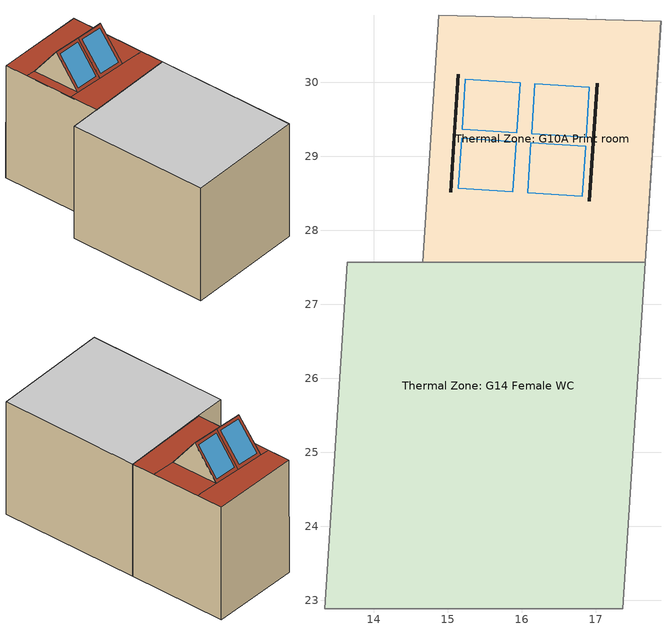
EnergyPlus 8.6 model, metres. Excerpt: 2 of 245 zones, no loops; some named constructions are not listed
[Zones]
Thermal Zone: G10A Print room
 floor to Thermal Zone: LG16 Cycles Store (InteriorCeiling Reversed): 14.88,30.91 17.89,30.83 17.67,27.57 14.66,27.57 z0
 wall outside (ExternalWall): 16.97,29.19,4.77 16.92,28.39,3.77 17.02,29.99,3.77; 15.09,29.32,4.77 15.04,28.52,3.77 15.14,30.11,3.77
 wall to Thermal Zone: G16 Library (InteriorWall): 17.89,30.83 14.88,30.91 z0:3.77
 wall to Thermal Zone: G11 Study room (InteriorWall): 17.67,27.57 17.89,30.83 z0:3.77
 wall to Thermal Zone: G14 Female WC (InteriorWall): 14.66,27.57 17.67,27.57 z0:3.77
 wall to Thermal Zone: G10 Tea Point (InteriorWall): 14.88,30.91 14.66,27.57 z0:3.77
 roof outside (ExternalRoof): 16.03,29.25,4.77 15.98,28.46,3.77 16.92,28.39,3.77 16.97,29.19,4.77; 15.04,28.52 15.14,30.11 14.83,30.13 14.73,28.54 z3.77; 17.83,29.94 17.89,30.83 14.88,30.91 14.83,30.13 z3.77; 17.72,28.34 17.83,29.94 17.02,29.99 16.92,28.39 z3.77; 15.09,29.32,4.77 15.04,28.52,3.77 15.98,28.46,3.77 16.03,29.25,4.77; 15.09,29.32,4.77 16.03,29.25,4.77 16.08,30.05,3.77 15.14,30.11,3.77; 17.67,27.57 17.72,28.34 14.73,28.54 14.66,27.57 z3.77; 16.03,29.25,4.77 16.97,29.19,4.77 17.02,29.99,3.77 16.08,30.05,3.77
 skylight (GlazingCH): 16.13,29.19,4.69 16.08,28.51,3.85 16.82,28.46,3.85 16.86,29.14,4.69; 15.19,29.25,4.69 15.14,28.57,3.85 15.88,28.52,3.85 15.93,29.2,4.69; 15.93,29.32,4.69 15.98,30,3.85 15.24,30.04,3.85 15.2,29.37,4.69; 16.87,29.26,4.69 16.92,29.94,3.85 16.18,29.98,3.85 16.13,29.31,4.69
Thermal Zone: G14 Female WC
 floor to Thermal Zone: LG14 Kitchen (InteriorCeiling): 17.67,27.57 17.45,24.23 13.42,24.23 13.64,27.57 z0
 floor to Thermal Zone: LG12 Plant (InteriorCeiling Reversed): 13.42,24.23 17.45,24.23 17.37,22.88 13.33,22.88 z0
 wall to Thermal Zone: G10 Tea Point (InteriorWall): 14.66,27.57 13.64,27.57 z0:3.77
 wall to Thermal Zone: G11 Study room (InteriorWall): 17.37,22.88 17.67,27.57 z0:3.77
 wall to Thermal Zone: G97 Circ (InteriorWall): 13.33,22.88 17.37,22.88 z0:3.77
 wall to Thermal Zone: G97A Riser (InteriorWall): 13.64,27.57 13.33,22.88 z0:3.77
 ceiling to Thermal Zone: 111 Female WC (InteriorCeiling): 13.33,22.88 17.37,22.88 17.67,27.57 13.64,27.57 z3.77
[Coil:Heating:DX:VariableRefrigerantFlow]
VRF Zone Terminal Heating Coil 85: Always On Discrete, Autosize, Autosize, VRF Zone Terminal 83 Cooling Coil Outlet Node, VRF Zone Terminal 83 Heating Coil Outlet Node, Coil Heating DX Variable Refrigerant Flow 1 VRFTUHeatCAPFT, Coil Heating DX Variable Refrigerant Flow 1 VRFACCoolCapFFF
VRF Zone Terminal Heating Coil 86: Always On Discrete, Autosize, Autosize, VRF Zone Terminal 84 Cooling Coil Outlet Node, VRF Zone Terminal 84 Heating Coil Outlet Node, Coil Heating DX Variable Refrigerant Flow 1 VRFTUHeatCAPFT, Coil Heating DX Variable Refrigerant Flow 1 VRFACCoolCapFFF
VRF Zone Terminal Heating Coil 87: Always On Discrete, Autosize, Autosize, VRF Zone Terminal 85 Cooling Coil Outlet Node, VRF Zone Terminal 85 Heating Coil Outlet Node, Coil Heating DX Variable Refrigerant Flow 1 VRFTUHeatCAPFT, Coil Heating DX Variable Refrigerant Flow 1 VRFACCoolCapFFF
VRF Zone Terminal Heating Coil 88: Always On Discrete, Autosize, Autosize, VRF Zone Terminal 86 Cooling Coil Outlet Node, VRF Zone Terminal 86 Heating Coil Outlet Node, Coil Heating DX Variable Refrigerant Flow 1 VRFTUHeatCAPFT, Coil Heating DX Variable Refrigerant Flow 1 VRFACCoolCapFFF
VRF Zone Terminal Heating Coil 89: Always On Discrete, Autosize, Autosize, VRF Zone Terminal 87 Cooling Coil Outlet Node, VRF Zone Terminal 87 Heating Coil Outlet Node, Coil Heating DX Variable Refrigerant Flow 1 VRFTUHeatCAPFT, Coil Heating DX Variable Refrigerant Flow 1 VRFACCoolCapFFF
VRF Zone Terminal Heating Coil 90: Always On Discrete, Autosize, Autosize, VRF Zone Terminal 88 Cooling Coil Outlet Node, VRF Zone Terminal 88 Heating Coil Outlet Node, Coil Heating DX Variable Refrigerant Flow 1 VRFTUHeatCAPFT, Coil Heating DX Variable Refrigerant Flow 1 VRFACCoolCapFFF
VRF Zone Terminal Heating Coil 83: Always On Discrete, Autosize, Autosize, VRF Zone Terminal 81 Cooling Coil Outlet Node, VRF Zone Terminal 81 Heating Coil Outlet Node, Coil Heating DX Variable Refrigerant Flow 1 VRFTUHeatCAPFT, Coil Heating DX Variable Refrigerant Flow 1 VRFACCoolCapFFF
VRF Zone Terminal Heating Coil 157: Always On Discrete, Autosize, Autosize, VRF Zone Terminal 155 Cooling Coil Outlet Node, VRF Zone Terminal 155 Heating Coil Outlet Node, Coil Heating DX Variable Refrigerant Flow 1 VRFTUHeatCAPFT, Coil Heating DX Variable Refrigerant Flow 1 VRFACCoolCapFFF
VRF Zone Terminal Heating Coil 158: Always On Discrete, Autosize, Autosize, VRF Zone Terminal 156 Cooling Coil Outlet Node, VRF Zone Terminal 156 Heating Coil Outlet Node, Coil Heating DX Variable Refrigerant Flow 1 VRFTUHeatCAPFT, Coil Heating DX Variable Refrigerant Flow 1 VRFACCoolCapFFF
VRF Zone Terminal Heating Coil 159: Always On Discrete, Autosize, Autosize, VRF Zone Terminal 157 Cooling Coil Outlet Node, VRF Zone Terminal 157 Heating Coil Outlet Node, Coil Heating DX Variable Refrigerant Flow 1 VRFTUHeatCAPFT, Coil Heating DX Variable Refrigerant Flow 1 VRFACCoolCapFFF
VRF Zone Terminal Heating Coil 160: Always On Discrete, Autosize, Autosize, ACG01(overdoorheater) Cooling Coil Outlet Node, ACG01(overdoorheater) Heating Coil Outlet Node, Coil Heating DX Variable Refrigerant Flow 1 VRFTUHeatCAPFT, Coil Heating DX Variable Refrigerant Flow 1 VRFACCoolCapFFF
VRF Zone Terminal Heating Coil 120: Always On Discrete, Autosize, Autosize, B04 Cooling Coil Outlet Node, B04 Heating Coil Outlet Node, Coil Heating DX Variable Refrigerant Flow 1 VRFTUHeatCAPFT, Coil Heating DX Variable Refrigerant Flow 1 VRFACCoolCapFFF
VRF Zone Terminal Heating Coil 118: Always On Discrete, Autosize, Autosize, B03b Cooling Coil Outlet Node, B03b Heating Coil Outlet Node, Coil Heating DX Variable Refrigerant Flow 1 VRFTUHeatCAPFT, Coil Heating DX Variable Refrigerant Flow 1 VRFACCoolCapFFF
VRF Zone Terminal Heating Coil 117: Always On Discrete, Autosize, Autosize, B03a Cooling Coil Outlet Node, B03a Heating Coil Outlet Node, Coil Heating DX Variable Refrigerant Flow 1 VRFTUHeatCAPFT, Coil Heating DX Variable Refrigerant Flow 1 VRFACCoolCapFFF
VRF Zone Terminal Heating Coil 119: Always On Discrete, Autosize, Autosize, B02 Cooling Coil Outlet Node, B02 Heating Coil Outlet Node, Coil Heating DX Variable Refrigerant Flow 1 VRFTUHeatCAPFT, Coil Heating DX Variable Refrigerant Flow 1 VRFACCoolCapFFF
VRF Zone Terminal Heating Coil 116: Always On Discrete, Autosize, Autosize, B01 Cooling Coil Outlet Node, B01 Heating Coil Outlet Node, Coil Heating DX Variable Refrigerant Flow 1 VRFTUHeatCAPFT, Coil Heating DX Variable Refrigerant Flow 1 VRFACCoolCapFFF
VRF Zone Terminal Heating Coil 162: Always On Discrete, 3600, Autosize, AHUB01 Cooling Coil Outlet Node, AHUB01 Heating Coil Outlet Node, Coil Heating DX Variable Refrigerant Flow 1 VRFTUHeatCAPFT, Coil Heating DX Variable Refrigerant Flow 1 VRFACCoolCapFFF
VRF Zone Terminal Heating Coil 115: Always On Discrete, Autosize, Autosize, VRF Zone Terminal 113 Cooling Coil Outlet Node, VRF Zone Terminal 113 Heating Coil Outlet Node, Coil Heating DX Variable Refrigerant Flow 1 VRFTUHeatCAPFT, Coil Heating DX Variable Refrigerant Flow 1 VRFACCoolCapFFF
VRF Zone Terminal Heating Coil 161: Always On Discrete, Autosize, Autosize, AHUB03 Cooling Coil Outlet Node, AHUB03 Heating Coil Outlet Node, Coil Heating DX Variable Refrigerant Flow 1 VRFTUHeatCAPFT, Coil Heating DX Variable Refrigerant Flow 1 VRFACCoolCapFFF
VRF Zone Terminal Heating Coil 114: Always On Discrete, Autosize, Autosize, B06a Cooling Coil Outlet Node, B06a Heating Coil Outlet Node, Coil Heating DX Variable Refrigerant Flow 1 VRFTUHeatCAPFT, Coil Heating DX Variable Refrigerant Flow 1 VRFACCoolCapFFF
VRF Zone Terminal Heating Coil 113: Always On Discrete, Autosize, Autosize, B06b Cooling Coil Outlet Node, B06b Heating Coil Outlet Node, Coil Heating DX Variable Refrigerant Flow 1 VRFTUHeatCAPFT, Coil Heating DX Variable Refrigerant Flow 1 VRFACCoolCapFFF
VRF Zone Terminal Heating Coil 208: Always On Discrete, Autosize, Autosize, B12 Cooling Coil Outlet Node, B12 Heating Coil Outlet Node, Coil Heating DX Variable Refrigerant Flow 1 VRFTUHeatCAPFT, Coil Heating DX Variable Refrigerant Flow 1 VRFACCoolCapFFF
VRF Zone Terminal Heating Coil 209: Always On Discrete, Autosize, Autosize, B13 Cooling Coil Outlet Node, B13 Heating Coil Outlet Node, Coil Heating DX Variable Refrigerant Flow 1 VRFTUHeatCAPFT, Coil Heating DX Variable Refrigerant Flow 1 VRFACCoolCapFFF
VRF Zone Terminal Heating Coil 110: Always On Discrete, Autosize, Autosize, B07 Cooling Coil Outlet Node, B07 Heating Coil Outlet Node, Coil Heating DX Variable Refrigerant Flow 1 VRFTUHeatCAPFT, Coil Heating DX Variable Refrigerant Flow 1 VRFACCoolCapFFF
VRF Zone Terminal Heating Coil 109: Always On Discrete, Autosize, Autosize, B08 Cooling Coil Outlet Node, B08 Heating Coil Outlet Node, Coil Heating DX Variable Refrigerant Flow 1 VRFTUHeatCAPFT, Coil Heating DX Variable Refrigerant Flow 1 VRFACCoolCapFFF
VRF Zone Terminal Heating Coil 108: Always On Discrete, Autosize, Autosize, B09 Cooling Coil Outlet Node, B09 Heating Coil Outlet Node, Coil Heating DX Variable Refrigerant Flow 1 VRFTUHeatCAPFT, Coil Heating DX Variable Refrigerant Flow 1 VRFACCoolCapFFF
VRF Zone Terminal Heating Coil 106: Always On Discrete, Autosize, Autosize, B10 Cooling Coil Outlet Node, B10 Heating Coil Outlet Node, Coil Heating DX Variable Refrigerant Flow 1 VRFTUHeatCAPFT, Coil Heating DX Variable Refrigerant Flow 1 VRFACCoolCapFFF
VRF Zone Terminal Heating Coil 107: Always On Discrete, Autosize, Autosize, B11 Cooling Coil Outlet Node, B11 Heating Coil Outlet Node, Coil Heating DX Variable Refrigerant Flow 1 VRFTUHeatCAPFT, Coil Heating DX Variable Refrigerant Flow 1 VRFACCoolCapFFF
[AirConditioner:VariableRefrigerantFlow]
VRVFifthFront: Always On Discrete 1, 56300, 3.18932, -5, 43, VRF System VRFCoolCapFT 2, VRF System VRFCoolCapFTBoundary 2, VRF System VRFCoolCapFTHi 2, VRF System VRFCoolEIRFT 2, VRF System VRFCoolEIRFTBoundary 2, VRF System VRFCoolEIRFTHi 2, VRF System CoolingEIRLowPLR 2, VRF System CoolingEIRHiPLR 2, VRF System CoolingCombRatio 2, VRF System VRFCPLFFPLR 3, 52100, 1, 3.91146, -20, 30, VRF System VRFHeatCapFT 2, VRF System VRFHeatCapFTBoundary 2, VRF System VRFHeatCapFTHi 2, VRF System VRFHeatEIRFT 2, VRF System VRFHeatEIRFTBoundary 2, VRF System VRFHeatEIRFTHi 2, WetBulbTemperature, VRF System HeatingEIRLowPLR 2, VRF System HeatingEIRHiPLR 2, VRF System HeatingCombRatio 2, VRF System VRFCPLFFPLR 4, 0.25, , LoadPriority, , VRVFifthFront Terminal List, Yes, 30, 10, VRF System CoolingLengthCorrectionFactor 2, -0.000386, 30, VRF System HeatingLengthCorrectionFactor 2, 0, 15, 3, 0.33, 7, Resistive, Timed, , 0.058333, 1e-07, 7, AirCooled, , , Autosize, 0.9, Autosize, Autosize, , 0, 2, , Electricity, 0, 20, VRF System Heat Recovery Cooling Cap Modifier 2, 0.5, 0.083, VRF System Heat Recovery Cooling Energy Modifier 2, 1, 0, VRF System Heat Recovery Heating Cap Modifier 2, 0.5, 0.083, VRF System Heat Recovery Heating Energy Modifier 2, 0.5, 0
VRVServers: Always On Discrete 1, Autosize, 3.19143, -5, 43, VRF System VRFCoolCapFT 13, VRF System VRFCoolCapFTBoundary 13, VRF System VRFCoolCapFTHi 13, VRF System VRFCoolEIRFT 13, VRF System VRFCoolEIRFTBoundary 13, VRF System VRFCoolEIRFTHi 13, VRF System CoolingEIRLowPLR 13, VRF System CoolingEIRHiPLR 13, VRF System CoolingCombRatio 13, VRF System VRFCPLFFPLR 25, Autosize, 1, 3.91067, -20, 30, VRF System VRFHeatCapFT 13, VRF System VRFHeatCapFTBoundary 13, VRF System VRFHeatCapFTHi 13, VRF System VRFHeatEIRFT 13, VRF System VRFHeatEIRFTBoundary 13, VRF System VRFHeatEIRFTHi 13, WetBulbTemperature, VRF System HeatingEIRLowPLR 13, VRF System HeatingEIRHiPLR 13, VRF System HeatingCombRatio 13, VRF System VRFCPLFFPLR 26, 0.25, , LoadPriority, , VRVServers Terminal List, Yes, 30, 10, VRF System CoolingLengthCorrectionFactor 13, -0.000386, 30, VRF System HeatingLengthCorrectionFactor 13, 0, 15, 3, 0.33, 7, Resistive, Timed, , 0.058333, 1e-07, 7, AirCooled, , , Autosize, 0.9, Autosize, Autosize, , 0, 2, , Electricity, 0, 20, VRF System Heat Recovery Cooling Cap Modifier 13, 0.5, 0.083, VRF System Heat Recovery Cooling Energy Modifier 13, 1, 0, VRF System Heat Recovery Heating Cap Modifier 13, 0.5, 0.083, VRF System Heat Recovery Heating Energy Modifier 13, 0.5, 0
[ZoneTerminalUnitList]
VRVBasement Terminal List: B10, B11, B09, B08, B07, B06b, B06a, VRF Zone Terminal 113, B01, B03a, B03b, B02, B04, AHUB03, AHUB01, B12, B13
VRVFifthFront Terminal List: VRF Zone Terminal 13, VRF Zone Terminal 15, VRF Zone Terminal 16, VRF Zone Terminal 17, VRF Zone Terminal 167, VRF Zone Terminal 168, VRF Zone Terminal 169, VRF Zone Terminal 170, VRF Zone Terminal 171, VRF Zone Terminal 178, VRF Zone Terminal 200
VRVFifthMiddle Terminal List: VRF Zone Terminal 139, VRF Zone Terminal 140, VRF Zone Terminal 141
VRVFifthRear Terminal List: VRF Zone Terminal 144, VRF Zone Terminal 145, VRF Zone Terminal 146, VRF Zone Terminal 147, VRF Zone Terminal 148, VRF Zone Terminal 149, VRF Zone Terminal 150, VRF Zone Terminal 151, VRF Zone Terminal 152, VRF Zone Terminal 153, VRF Zone Terminal 154
VRVFirst Terminal List: VRF Zone Terminal 68, VRF Zone Terminal 69, VRF Zone Terminal 70, VRF Zone Terminal 71, VRF Zone Terminal 72, VRF Zone Terminal 73, VRF Zone Terminal 74, VRF Zone Terminal 75, VRF Zone Terminal 76, VRF Zone Terminal 77, VRF Zone Terminal 164, FCU108, FCU107, FCU107 1, FCU107 2, FCU107 3, FCU107 4, FCU107 5
VRVGround Terminal List: VRF Zone Terminal 80, VRF Zone Terminal 81, VRF Zone Terminal 82, VRF Zone Terminal 83, VRF Zone Terminal 84, VRF Zone Terminal 85, VRF Zone Terminal 86, VRF Zone Terminal 87, VRF Zone Terminal 88, VRF Zone Terminal 92, VRF Zone Terminal 93, VRF Zone Terminal 94, AHUG01, VRF Zone Terminal 96, VRF Zone Terminal 98, VRF Zone Terminal 99, VRF Zone Terminal 100, VRF Zone Terminal 101, VRF Zone Terminal 102, VRF Zone Terminal 103, VRF Zone Terminal 155, VRF Zone Terminal 156, VRF Zone Terminal 157, ACG01(overdoorheater), VRF Zone Terminal 158, VRF Zone Terminal 159, VRF Zone Terminal 160, VRF Zone Terminal 161, VRF Zone Terminal 162, VRF Zone Terminal 195, VRF Zone Terminal 196, VRF Zone Terminal 199
VRVServers Terminal List: VRF Zone Terminal, VRF Zone Terminal 201
VRVSixth Terminal List: 611, 609, 608, 607, 606, 605, 604, 601, 602, 603, 604a, 602a, 612a, 617a, 620a, 621a, 621a 1, 621a 2
VRVThirdFrontAndMiddle Terminal List: VRF Zone Terminal 119, VRF Zone Terminal 120, VRF Zone Terminal 121, VRF Zone Terminal 122, VRF Zone Terminal 123, VRF Zone Terminal 124, VRF Zone Terminal 125, VRF Zone Terminal 126, VRF Zone Terminal 127, VRF Zone Terminal 128, VRF Zone Terminal 129
VRVThirdRear Terminal List: VRF Zone Terminal 130, VRF Zone Terminal 131, VRF Zone Terminal 132, VRF Zone Terminal 133, VRF Zone Terminal 134, VRF Zone Terminal 135, VRF Zone Terminal 136, VRF Zone Terminal 137, VRF Zone Terminal 138
[OutdoorAir:Mixer]
FCU107 1 OA Mixer: FCU107 1 Mixer Outlet Node, FCU107 1 Outdoor Air Node, FCU107 1 Relief Node Name, Node 262
FCU107 3 OA Mixer: FCU107 3 Mixer Outlet Node, FCU107 3 Outdoor Air Node, FCU107 3 Relief Node Name, Node 266
FCU107 2 OA Mixer: FCU107 2 Mixer Outlet Node, FCU107 2 Outdoor Air Node, FCU107 2 Relief Node Name, Node 264
VRF Zone Terminal 164 OA Mixer: VRF Zone Terminal 164 Mixer Outlet Node, VRF Zone Terminal 164 Outdoor Air Node, VRF Zone Terminal 164 Relief Node Name, Node 784
VRF Zone Terminal 77 OA Mixer: VRF Zone Terminal 77 Mixer Outlet Node, VRF Zone Terminal 77 Outdoor Air Node, VRF Zone Terminal 77 Relief Node Name, Node 517
VRF Zone Terminal 76 OA Mixer: VRF Zone Terminal 76 Mixer Outlet Node, VRF Zone Terminal 76 Outdoor Air Node, VRF Zone Terminal 76 Relief Node Name, Node 515
VRF Zone Terminal 75 OA Mixer: VRF Zone Terminal 75 Mixer Outlet Node, VRF Zone Terminal 75 Outdoor Air Node, VRF Zone Terminal 75 Relief Node Name, Node 513
VRF Zone Terminal 74 OA Mixer: VRF Zone Terminal 74 Mixer Outlet Node, VRF Zone Terminal 74 Outdoor Air Node, VRF Zone Terminal 74 Relief Node Name, Node 511
FCU108 OA Mixer: FCU108 Mixer Outlet Node, FCU108 Outdoor Air Node, FCU108 Relief Node Name, Node 786
FCU107 OA Mixer: FCU107 Mixer Outlet Node, FCU107 Outdoor Air Node, FCU107 Relief Node Name, Node 788
VRF Zone Terminal 73 OA Mixer: VRF Zone Terminal 73 Mixer Outlet Node, VRF Zone Terminal 73 Outdoor Air Node, VRF Zone Terminal 73 Relief Node Name, Node 509
VRF Zone Terminal 72 OA Mixer: VRF Zone Terminal 72 Mixer Outlet Node, VRF Zone Terminal 72 Outdoor Air Node, VRF Zone Terminal 72 Relief Node Name, Node 507
VRF Zone Terminal 68 OA Mixer: VRF Zone Terminal 68 Mixer Outlet Node, VRF Zone Terminal 68 Outdoor Air Node, VRF Zone Terminal 68 Relief Node Name, Node 499
VRF Zone Terminal 69 OA Mixer: VRF Zone Terminal 69 Mixer Outlet Node, VRF Zone Terminal 69 Outdoor Air Node, VRF Zone Terminal 69 Relief Node Name, Node 501
VRF Zone Terminal 70 OA Mixer: VRF Zone Terminal 70 Mixer Outlet Node, VRF Zone Terminal 70 Outdoor Air Node, VRF Zone Terminal 70 Relief Node Name, Node 503
VRF Zone Terminal 71 OA Mixer: VRF Zone Terminal 71 Mixer Outlet Node, VRF Zone Terminal 71 Outdoor Air Node, VRF Zone Terminal 71 Relief Node Name, Node 505
FCU107 4 OA Mixer: FCU107 4 Mixer Outlet Node, FCU107 4 Outdoor Air Node, FCU107 4 Relief Node Name, Node 714
FCU107 5 OA Mixer: FCU107 5 Mixer Outlet Node, FCU107 5 Outdoor Air Node, FCU107 5 Relief Node Name, Node 718
VRF Zone Terminal 63 OA Mixer: VRF Zone Terminal 63 Mixer Outlet Node, VRF Zone Terminal 63 Outdoor Air Node, VRF Zone Terminal 63 Relief Node Name, Node 489
VRF Zone Terminal 64 OA Mixer: VRF Zone Terminal 64 Mixer Outlet Node, VRF Zone Terminal 64 Outdoor Air Node, VRF Zone Terminal 64 Relief Node Name, Node 491
VRF Zone Terminal 65 OA Mixer: VRF Zone Terminal 65 Mixer Outlet Node, VRF Zone Terminal 65 Outdoor Air Node, VRF Zone Terminal 65 Relief Node Name, Node 493
VRF Zone Terminal 62 OA Mixer: VRF Zone Terminal 62 Mixer Outlet Node, VRF Zone Terminal 62 Outdoor Air Node, VRF Zone Terminal 62 Relief Node Name, Node 487
VRF Zone Terminal 61 OA Mixer: VRF Zone Terminal 61 Mixer Outlet Node, VRF Zone Terminal 61 Outdoor Air Node, VRF Zone Terminal 61 Relief Node Name, Node 485
VRF Zone Terminal 60 OA Mixer: VRF Zone Terminal 60 Mixer Outlet Node, VRF Zone Terminal 60 Outdoor Air Node, VRF Zone Terminal 60 Relief Node Name, Node 483
VRF Zone Terminal 59 OA Mixer: VRF Zone Terminal 59 Mixer Outlet Node, VRF Zone Terminal 59 Outdoor Air Node, VRF Zone Terminal 59 Relief Node Name, Node 481
VRF Zone Terminal 58 OA Mixer: VRF Zone Terminal 58 Mixer Outlet Node, VRF Zone Terminal 58 Outdoor Air Node, VRF Zone Terminal 58 Relief Node Name, Node 479
VRF Zone Terminal 57 OA Mixer: VRF Zone Terminal 57 Mixer Outlet Node, VRF Zone Terminal 57 Outdoor Air Node, VRF Zone Terminal 57 Relief Node Name, Node 477
FCU216 OA Mixer: FCU216 Mixer Outlet Node, FCU216 Outdoor Air Node, FCU216 Relief Node Name, Node 475
VRF Zone Terminal 43 OA Mixer: VRF Zone Terminal 43 Mixer Outlet Node, VRF Zone Terminal 43 Outdoor Air Node, VRF Zone Terminal 43 Relief Node Name, Node 471
VRF Zone Terminal 44 OA Mixer: VRF Zone Terminal 44 Mixer Outlet Node, VRF Zone Terminal 44 Outdoor Air Node, VRF Zone Terminal 44 Relief Node Name, Node 473
VRF Zone Terminal 38 OA Mixer: VRF Zone Terminal 38 Mixer Outlet Node, VRF Zone Terminal 38 Outdoor Air Node, VRF Zone Terminal 38 Relief Node Name, Node 461
VRF Zone Terminal 39 OA Mixer: VRF Zone Terminal 39 Mixer Outlet Node, VRF Zone Terminal 39 Outdoor Air Node, VRF Zone Terminal 39 Relief Node Name, Node 463
VRF Zone Terminal 40 OA Mixer: VRF Zone Terminal 40 Mixer Outlet Node, VRF Zone Terminal 40 Outdoor Air Node, VRF Zone Terminal 40 Relief Node Name, Node 465
VRF Zone Terminal 41 OA Mixer: VRF Zone Terminal 41 Mixer Outlet Node, VRF Zone Terminal 41 Outdoor Air Node, VRF Zone Terminal 41 Relief Node Name, Node 467
VRF Zone Terminal 42 OA Mixer: VRF Zone Terminal 42 Mixer Outlet Node, VRF Zone Terminal 42 Outdoor Air Node, VRF Zone Terminal 42 Relief Node Name, Node 469
AHU201 1 OA Mixer: AHU201 1 Mixer Outlet Node, AHU201 1 Outdoor Air Node, AHU201 1 Relief Node Name, Node 696
AHU201 2 OA Mixer: AHU201 2 Mixer Outlet Node, AHU201 2 Outdoor Air Node, AHU201 2 Relief Node Name, Node 698
AHU201 3 OA Mixer: AHU201 3 Mixer Outlet Node, AHU201 3 Outdoor Air Node, AHU201 3 Relief Node Name, Node 704
VRF Zone Terminal 119 OA Mixer: VRF Zone Terminal 119 Mixer Outlet Node, VRF Zone Terminal 119 Outdoor Air Node, VRF Zone Terminal 119 Relief Node Name, Node 601
VRF Zone Terminal 120 OA Mixer: VRF Zone Terminal 120 Mixer Outlet Node, VRF Zone Terminal 120 Outdoor Air Node, VRF Zone Terminal 120 Relief Node Name, Node 603
VRF Zone Terminal 121 OA Mixer: VRF Zone Terminal 121 Mixer Outlet Node, VRF Zone Terminal 121 Outdoor Air Node, VRF Zone Terminal 121 Relief Node Name, Node 605
VRF Zone Terminal 122 OA Mixer: VRF Zone Terminal 122 Mixer Outlet Node, VRF Zone Terminal 122 Outdoor Air Node, VRF Zone Terminal 122 Relief Node Name, Node 607
VRF Zone Terminal 123 OA Mixer: VRF Zone Terminal 123 Mixer Outlet Node, VRF Zone Terminal 123 Outdoor Air Node, VRF Zone Terminal 123 Relief Node Name, Node 609
VRF Zone Terminal 124 OA Mixer: VRF Zone Terminal 124 Mixer Outlet Node, VRF Zone Terminal 124 Outdoor Air Node, VRF Zone Terminal 124 Relief Node Name, Node 611
VRF Zone Terminal 125 OA Mixer: VRF Zone Terminal 125 Mixer Outlet Node, VRF Zone Terminal 125 Outdoor Air Node, VRF Zone Terminal 125 Relief Node Name, Node 613
VRF Zone Terminal 126 OA Mixer: VRF Zone Terminal 126 Mixer Outlet Node, VRF Zone Terminal 126 Outdoor Air Node, VRF Zone Terminal 126 Relief Node Name, Node 615
VRF Zone Terminal 127 OA Mixer: VRF Zone Terminal 127 Mixer Outlet Node, VRF Zone Terminal 127 Outdoor Air Node, VRF Zone Terminal 127 Relief Node Name, Node 617
VRF Zone Terminal 128 OA Mixer: VRF Zone Terminal 128 Mixer Outlet Node, VRF Zone Terminal 128 Outdoor Air Node, VRF Zone Terminal 128 Relief Node Name, Node 619
VRF Zone Terminal 129 OA Mixer: VRF Zone Terminal 129 Mixer Outlet Node, VRF Zone Terminal 129 Outdoor Air Node, VRF Zone Terminal 129 Relief Node Name, Node 621
VRF Zone Terminal 130 OA Mixer: VRF Zone Terminal 130 Mixer Outlet Node, VRF Zone Terminal 130 Outdoor Air Node, VRF Zone Terminal 130 Relief Node Name, Node 623
VRF Zone Terminal 131 OA Mixer: VRF Zone Terminal 131 Mixer Outlet Node, VRF Zone Terminal 131 Outdoor Air Node, VRF Zone Terminal 131 Relief Node Name, Node 625
VRF Zone Terminal 132 OA Mixer: VRF Zone Terminal 132 Mixer Outlet Node, VRF Zone Terminal 132 Outdoor Air Node, VRF Zone Terminal 132 Relief Node Name, Node 627
VRF Zone Terminal 133 OA Mixer: VRF Zone Terminal 133 Mixer Outlet Node, VRF Zone Terminal 133 Outdoor Air Node, VRF Zone Terminal 133 Relief Node Name, Node 629
VRF Zone Terminal 134 OA Mixer: VRF Zone Terminal 134 Mixer Outlet Node, VRF Zone Terminal 134 Outdoor Air Node, VRF Zone Terminal 134 Relief Node Name, Node 631
VRF Zone Terminal 135 OA Mixer: VRF Zone Terminal 135 Mixer Outlet Node, VRF Zone Terminal 135 Outdoor Air Node, VRF Zone Terminal 135 Relief Node Name, Node 633
VRF Zone Terminal 136 OA Mixer: VRF Zone Terminal 136 Mixer Outlet Node, VRF Zone Terminal 136 Outdoor Air Node, VRF Zone Terminal 136 Relief Node Name, Node 635
VRF Zone Terminal 137 OA Mixer: VRF Zone Terminal 137 Mixer Outlet Node, VRF Zone Terminal 137 Outdoor Air Node, VRF Zone Terminal 137 Relief Node Name, Node 637
VRF Zone Terminal 138 OA Mixer: VRF Zone Terminal 138 Mixer Outlet Node, VRF Zone Terminal 138 Outdoor Air Node, VRF Zone Terminal 138 Relief Node Name, Node 639
AHU401 1 OA Mixer: AHU401 1 Mixer Outlet Node, AHU401 1 Outdoor Air Node, AHU401 1 Relief Node Name, Node 780
VRF Zone Terminal 32 OA Mixer: VRF Zone Terminal 32 Mixer Outlet Node, VRF Zone Terminal 32 Outdoor Air Node, VRF Zone Terminal 32 Relief Node Name, Node 449
VRF Zone Terminal 31 OA Mixer: VRF Zone Terminal 31 Mixer Outlet Node, VRF Zone Terminal 31 Outdoor Air Node, VRF Zone Terminal 31 Relief Node Name, Node 447
VRF Zone Terminal 30 OA Mixer: VRF Zone Terminal 30 Mixer Outlet Node, VRF Zone Terminal 30 Outdoor Air Node, VRF Zone Terminal 30 Relief Node Name, Node 445
VRF Zone Terminal 29 OA Mixer: VRF Zone Terminal 29 Mixer Outlet Node, VRF Zone Terminal 29 Outdoor Air Node, VRF Zone Terminal 29 Relief Node Name, Node 443
FCU407 OA Mixer: FCU407 Mixer Outlet Node, FCU407 Outdoor Air Node, FCU407 Relief Node Name, Node 794
VRF Zone Terminal 28 OA Mixer: VRF Zone Terminal 28 Mixer Outlet Node, VRF Zone Terminal 28 Outdoor Air Node, VRF Zone Terminal 28 Relief Node Name, Node 441
AHU401 OA Mixer: AHU401 Mixer Outlet Node, AHU401 Outdoor Air Node, AHU401 Relief Node Name, Node 693
VRF Zone Terminal 27 OA Mixer: VRF Zone Terminal 27 Mixer Outlet Node, VRF Zone Terminal 27 Outdoor Air Node, VRF Zone Terminal 27 Relief Node Name, Node 439
VRF Zone Terminal 21 OA Mixer: VRF Zone Terminal 21 Mixer Outlet Node, VRF Zone Terminal 21 Outdoor Air Node, VRF Zone Terminal 21 Relief Node Name, Node 427
VRF Zone Terminal 22 OA Mixer: VRF Zone Terminal 22 Mixer Outlet Node, VRF Zone Terminal 22 Outdoor Air Node, VRF Zone Terminal 22 Relief Node Name, Node 429
VRF Zone Terminal 23 OA Mixer: VRF Zone Terminal 23 Mixer Outlet Node, VRF Zone Terminal 23 Outdoor Air Node, VRF Zone Terminal 23 Relief Node Name, Node 431
VRF Zone Terminal 20 OA Mixer: VRF Zone Terminal 20 Mixer Outlet Node, VRF Zone Terminal 20 Outdoor Air Node, VRF Zone Terminal 20 Relief Node Name, Node 425
FCU407 1 OA Mixer: FCU407 1 Mixer Outlet Node, FCU407 1 Outdoor Air Node, FCU407 1 Relief Node Name, Node 700
VRF Zone Terminal OA Mixer: VRF Zone Terminal Mixer Outlet Node, VRF Zone Terminal Outdoor Air Node, VRF Zone Terminal Relief Node Name, Node 395
VRF Zone Terminal 13 OA Mixer: VRF Zone Terminal 13 Mixer Outlet Node, VRF Zone Terminal 13 Outdoor Air Node, VRF Zone Terminal 13 Relief Node Name, Node 411
VRF Zone Terminal 201 OA Mixer: VRF Zone Terminal 201 Mixer Outlet Node, VRF Zone Terminal 201 Outdoor Air Node, VRF Zone Terminal 201 Relief Node Name, Node 397
VRF Zone Terminal 167 OA Mixer: VRF Zone Terminal 167 Mixer Outlet Node, VRF Zone Terminal 167 Outdoor Air Node, VRF Zone Terminal 167 Relief Node Name, Node 796
VRF Zone Terminal 15 OA Mixer: VRF Zone Terminal 15 Mixer Outlet Node, VRF Zone Terminal 15 Outdoor Air Node, VRF Zone Terminal 15 Relief Node Name, Node 415
VRF Zone Terminal 168 OA Mixer: VRF Zone Terminal 168 Mixer Outlet Node, VRF Zone Terminal 168 Outdoor Air Node, VRF Zone Terminal 168 Relief Node Name, Node 798
VRF Zone Terminal 16 OA Mixer: VRF Zone Terminal 16 Mixer Outlet Node, VRF Zone Terminal 16 Outdoor Air Node, VRF Zone Terminal 16 Relief Node Name, Node 417
VRF Zone Terminal 169 OA Mixer: VRF Zone Terminal 169 Mixer Outlet Node, VRF Zone Terminal 169 Outdoor Air Node, VRF Zone Terminal 169 Relief Node Name, Node 800
VRF Zone Terminal 200 OA Mixer: VRF Zone Terminal 200 Mixer Outlet Node, VRF Zone Terminal 200 Outdoor Air Node, VRF Zone Terminal 200 Relief Node Name, Node 329
VRF Zone Terminal 17 OA Mixer: VRF Zone Terminal 17 Mixer Outlet Node, VRF Zone Terminal 17 Outdoor Air Node, VRF Zone Terminal 17 Relief Node Name, Node 419
VRF Zone Terminal 170 OA Mixer: VRF Zone Terminal 170 Mixer Outlet Node, VRF Zone Terminal 170 Outdoor Air Node, VRF Zone Terminal 170 Relief Node Name, Node 802
VRF Zone Terminal 171 OA Mixer: VRF Zone Terminal 171 Mixer Outlet Node, VRF Zone Terminal 171 Outdoor Air Node, VRF Zone Terminal 171 Relief Node Name, Node 804
VRF Zone Terminal 178 OA Mixer: VRF Zone Terminal 178 Mixer Outlet Node, VRF Zone Terminal 178 Outdoor Air Node, VRF Zone Terminal 178 Relief Node Name, Node 818
VRF Zone Terminal 139 OA Mixer: VRF Zone Terminal 139 Mixer Outlet Node, VRF Zone Terminal 139 Outdoor Air Node, VRF Zone Terminal 139 Relief Node Name, Node 641
VRF Zone Terminal 140 OA Mixer: VRF Zone Terminal 140 Mixer Outlet Node, VRF Zone Terminal 140 Outdoor Air Node, VRF Zone Terminal 140 Relief Node Name, Node 643
VRF Zone Terminal 141 OA Mixer: VRF Zone Terminal 141 Mixer Outlet Node, VRF Zone Terminal 141 Outdoor Air Node, VRF Zone Terminal 141 Relief Node Name, Node 645
VRF Zone Terminal 145 OA Mixer: VRF Zone Terminal 145 Mixer Outlet Node, VRF Zone Terminal 145 Outdoor Air Node, VRF Zone Terminal 145 Relief Node Name, Node 651
VRF Zone Terminal 144 OA Mixer: VRF Zone Terminal 144 Mixer Outlet Node, VRF Zone Terminal 144 Outdoor Air Node, VRF Zone Terminal 144 Relief Node Name, Node 653
VRF Zone Terminal 146 OA Mixer: VRF Zone Terminal 146 Mixer Outlet Node, VRF Zone Terminal 146 Outdoor Air Node, VRF Zone Terminal 146 Relief Node Name, Node 655
VRF Zone Terminal 147 OA Mixer: VRF Zone Terminal 147 Mixer Outlet Node, VRF Zone Terminal 147 Outdoor Air Node, VRF Zone Terminal 147 Relief Node Name, Node 657
VRF Zone Terminal 148 OA Mixer: VRF Zone Terminal 148 Mixer Outlet Node, VRF Zone Terminal 148 Outdoor Air Node, VRF Zone Terminal 148 Relief Node Name, Node 659
VRF Zone Terminal 149 OA Mixer: VRF Zone Terminal 149 Mixer Outlet Node, VRF Zone Terminal 149 Outdoor Air Node, VRF Zone Terminal 149 Relief Node Name, Node 661
VRF Zone Terminal 150 OA Mixer: VRF Zone Terminal 150 Mixer Outlet Node, VRF Zone Terminal 150 Outdoor Air Node, VRF Zone Terminal 150 Relief Node Name, Node 663
VRF Zone Terminal 151 OA Mixer: VRF Zone Terminal 151 Mixer Outlet Node, VRF Zone Terminal 151 Outdoor Air Node, VRF Zone Terminal 151 Relief Node Name, Node 665
VRF Zone Terminal 152 OA Mixer: VRF Zone Terminal 152 Mixer Outlet Node, VRF Zone Terminal 152 Outdoor Air Node, VRF Zone Terminal 152 Relief Node Name, Node 667
VRF Zone Terminal 153 OA Mixer: VRF Zone Terminal 153 Mixer Outlet Node, VRF Zone Terminal 153 Outdoor Air Node, VRF Zone Terminal 153 Relief Node Name, Node 669
VRF Zone Terminal 154 OA Mixer: VRF Zone Terminal 154 Mixer Outlet Node, VRF Zone Terminal 154 Outdoor Air Node, VRF Zone Terminal 154 Relief Node Name, Node 671
602 OA Mixer: 602 Mixer Outlet Node, 602 Outdoor Air Node, 602 Relief Node Name, Node 407
603 OA Mixer: 603 Mixer Outlet Node, 603 Outdoor Air Node, 603 Relief Node Name, Node 409
602a OA Mixer: 602a Mixer Outlet Node, 602a Outdoor Air Node, 602a Relief Node Name, Node 806
601 OA Mixer: 601 Mixer Outlet Node, 601 Outdoor Air Node, 601 Relief Node Name, Node 405
604a OA Mixer: 604a Mixer Outlet Node, 604a Outdoor Air Node, 604a Relief Node Name, Node 792
604 OA Mixer: 604 Mixer Outlet Node, 604 Outdoor Air Node, 604 Relief Node Name, Node 403
605 OA Mixer: 605 Mixer Outlet Node, 605 Outdoor Air Node, 605 Relief Node Name, Node 401
612a OA Mixer: 612a Mixer Outlet Node, 612a Outdoor Air Node, 612a Relief Node Name, Node 810
606 OA Mixer: 606 Mixer Outlet Node, 606 Outdoor Air Node, 606 Relief Node Name, Node 399
621a 1 OA Mixer: 621a 1 Mixer Outlet Node, 621a 1 Outdoor Air Node, 621a 1 Relief Node Name, Node 286
621a 2 OA Mixer: 621a 2 Mixer Outlet Node, 621a 2 Outdoor Air Node, 621a 2 Relief Node Name, Node 413
607 OA Mixer: 607 Mixer Outlet Node, 607 Outdoor Air Node, 607 Relief Node Name, Node 393
617a OA Mixer: 617a Mixer Outlet Node, 617a Outdoor Air Node, 617a Relief Node Name, Node 812
608 OA Mixer: 608 Mixer Outlet Node, 608 Outdoor Air Node, 608 Relief Node Name, Node 391
609 OA Mixer: 609 Mixer Outlet Node, 609 Outdoor Air Node, 609 Relief Node Name, Node 389
620a OA Mixer: 620a Mixer Outlet Node, 620a Outdoor Air Node, 620a Relief Node Name, Node 814
621a OA Mixer: 621a Mixer Outlet Node, 621a Outdoor Air Node, 621a Relief Node Name, Node 816
611 OA Mixer: 611 Mixer Outlet Node, 611 Outdoor Air Node, 611 Relief Node Name, Node 381
VRF Zone Terminal 159 OA Mixer: VRF Zone Terminal 159 Mixer Outlet Node, VRF Zone Terminal 159 Outdoor Air Node, VRF Zone Terminal 159 Relief Node Name, Node 735
VRF Zone Terminal 160 OA Mixer: VRF Zone Terminal 160 Mixer Outlet Node, VRF Zone Terminal 160 Outdoor Air Node, VRF Zone Terminal 160 Relief Node Name, Node 737
VRF Zone Terminal 161 OA Mixer: VRF Zone Terminal 161 Mixer Outlet Node, VRF Zone Terminal 161 Outdoor Air Node, VRF Zone Terminal 161 Relief Node Name, Node 739
VRF Zone Terminal 162 OA Mixer: VRF Zone Terminal 162 Mixer Outlet Node, VRF Zone Terminal 162 Outdoor Air Node, VRF Zone Terminal 162 Relief Node Name, Node 741
VRF Zone Terminal 101 OA Mixer: VRF Zone Terminal 101 Mixer Outlet Node, VRF Zone Terminal 101 Outdoor Air Node, VRF Zone Terminal 101 Relief Node Name, Node 565
VRF Zone Terminal 100 OA Mixer: VRF Zone Terminal 100 Mixer Outlet Node, VRF Zone Terminal 100 Outdoor Air Node, VRF Zone Terminal 100 Relief Node Name, Node 563
VRF Zone Terminal 99 OA Mixer: VRF Zone Terminal 99 Mixer Outlet Node, VRF Zone Terminal 99 Outdoor Air Node, VRF Zone Terminal 99 Relief Node Name, Node 561
VRF Zone Terminal 80 OA Mixer: VRF Zone Terminal 80 Mixer Outlet Node, VRF Zone Terminal 80 Outdoor Air Node, VRF Zone Terminal 80 Relief Node Name, Node 557
VRF Zone Terminal 102 OA Mixer: VRF Zone Terminal 102 Mixer Outlet Node, VRF Zone Terminal 102 Outdoor Air Node, VRF Zone Terminal 102 Relief Node Name, Node 567
VRF Zone Terminal 103 OA Mixer: VRF Zone Terminal 103 Mixer Outlet Node, VRF Zone Terminal 103 Outdoor Air Node, VRF Zone Terminal 103 Relief Node Name, Node 569
VRF Zone Terminal 98 OA Mixer: VRF Zone Terminal 98 Mixer Outlet Node, VRF Zone Terminal 98 Outdoor Air Node, VRF Zone Terminal 98 Relief Node Name, Node 559
VRF Zone Terminal 96 OA Mixer: VRF Zone Terminal 96 Mixer Outlet Node, VRF Zone Terminal 96 Outdoor Air Node, VRF Zone Terminal 96 Relief Node Name, Node 553
VRF Zone Terminal 92 OA Mixer: VRF Zone Terminal 92 Mixer Outlet Node, VRF Zone Terminal 92 Outdoor Air Node, VRF Zone Terminal 92 Relief Node Name, Node 545
VRF Zone Terminal 93 OA Mixer: VRF Zone Terminal 93 Mixer Outlet Node, VRF Zone Terminal 93 Outdoor Air Node, VRF Zone Terminal 93 Relief Node Name, Node 547
VRF Zone Terminal 94 OA Mixer: VRF Zone Terminal 94 Mixer Outlet Node, VRF Zone Terminal 94 Outdoor Air Node, VRF Zone Terminal 94 Relief Node Name, Node 549
AHUG01 OA Mixer: AHUG01 Mixer Outlet Node, AHUG01 Outdoor Air Node, AHUG01 Relief Node Name, Node 551
VRF Zone Terminal 158 OA Mixer: VRF Zone Terminal 158 Mixer Outlet Node, VRF Zone Terminal 158 Outdoor Air Node, VRF Zone Terminal 158 Relief Node Name, Node 689
VRF Zone Terminal 195 OA Mixer: VRF Zone Terminal 195 Mixer Outlet Node, VRF Zone Terminal 195 Outdoor Air Node, VRF Zone Terminal 195 Relief Node Name, Node 520
VRF Zone Terminal 196 OA Mixer: VRF Zone Terminal 196 Mixer Outlet Node, VRF Zone Terminal 196 Outdoor Air Node, VRF Zone Terminal 196 Relief Node Name, Node 522
VRF Zone Terminal 199 OA Mixer: VRF Zone Terminal 199 Mixer Outlet Node, VRF Zone Terminal 199 Outdoor Air Node, VRF Zone Terminal 199 Relief Node Name, Node 712
VRF Zone Terminal 82 OA Mixer: VRF Zone Terminal 82 Mixer Outlet Node, VRF Zone Terminal 82 Outdoor Air Node, VRF Zone Terminal 82 Relief Node Name, Node 525
VRF Zone Terminal 83 OA Mixer: VRF Zone Terminal 83 Mixer Outlet Node, VRF Zone Terminal 83 Outdoor Air Node, VRF Zone Terminal 83 Relief Node Name, Node 527
VRF Zone Terminal 84 OA Mixer: VRF Zone Terminal 84 Mixer Outlet Node, VRF Zone Terminal 84 Outdoor Air Node, VRF Zone Terminal 84 Relief Node Name, Node 529
VRF Zone Terminal 85 OA Mixer: VRF Zone Terminal 85 Mixer Outlet Node, VRF Zone Terminal 85 Outdoor Air Node, VRF Zone Terminal 85 Relief Node Name, Node 531
VRF Zone Terminal 86 OA Mixer: VRF Zone Terminal 86 Mixer Outlet Node, VRF Zone Terminal 86 Outdoor Air Node, VRF Zone Terminal 86 Relief Node Name, Node 533
VRF Zone Terminal 87 OA Mixer: VRF Zone Terminal 87 Mixer Outlet Node, VRF Zone Terminal 87 Outdoor Air Node, VRF Zone Terminal 87 Relief Node Name, Node 535
VRF Zone Terminal 88 OA Mixer: VRF Zone Terminal 88 Mixer Outlet Node, VRF Zone Terminal 88 Outdoor Air Node, VRF Zone Terminal 88 Relief Node Name, Node 537
VRF Zone Terminal 81 OA Mixer: VRF Zone Terminal 81 Mixer Outlet Node, VRF Zone Terminal 81 Outdoor Air Node, VRF Zone Terminal 81 Relief Node Name, Node 523
VRF Zone Terminal 155 OA Mixer: VRF Zone Terminal 155 Mixer Outlet Node, VRF Zone Terminal 155 Outdoor Air Node, VRF Zone Terminal 155 Relief Node Name, Node 260
VRF Zone Terminal 156 OA Mixer: VRF Zone Terminal 156 Mixer Outlet Node, VRF Zone Terminal 156 Outdoor Air Node, VRF Zone Terminal 156 Relief Node Name, Node 677
VRF Zone Terminal 157 OA Mixer: VRF Zone Terminal 157 Mixer Outlet Node, VRF Zone Terminal 157 Outdoor Air Node, VRF Zone Terminal 157 Relief Node Name, Node 679
ACG01(overdoorheater) OA Mixer: ACG01(overdoorheater) Mixer Outlet Node, ACG01(overdoorheater) Outdoor Air Node, ACG01(overdoorheater) Relief Node Name, Node 681
B04 OA Mixer: B04 Mixer Outlet Node, B04 Outdoor Air Node, B04 Relief Node Name, Node 599
B03b OA Mixer: B03b Mixer Outlet Node, B03b Outdoor Air Node, B03b Relief Node Name, Node 595
B03a OA Mixer: B03a Mixer Outlet Node, B03a Outdoor Air Node, B03a Relief Node Name, Node 593
B02 OA Mixer: B02 Mixer Outlet Node, B02 Outdoor Air Node, B02 Relief Node Name, Node 597
B01 OA Mixer: B01 Mixer Outlet Node, B01 Outdoor Air Node, B01 Relief Node Name, Node 591
AHUB01 OA Mixer: AHUB01 Mixer Outlet Node, AHUB01 Outdoor Air Node, AHUB01 Relief Node Name, Node 687
VRF Zone Terminal 113 OA Mixer: VRF Zone Terminal 113 Mixer Outlet Node, VRF Zone Terminal 113 Outdoor Air Node, VRF Zone Terminal 113 Relief Node Name, Node 589
AHUB03 OA Mixer: AHUB03 Mixer Outlet Node, AHUB03 Outdoor Air Node, AHUB03 Relief Node Name, Node 685
B06a OA Mixer: B06a Mixer Outlet Node, B06a Outdoor Air Node, B06a Relief Node Name, Node 587
B06b OA Mixer: B06b Mixer Outlet Node, B06b Outdoor Air Node, B06b Relief Node Name, Node 585
B12 OA Mixer: B12 Mixer Outlet Node, B12 Outdoor Air Node, B12 Relief Node Name, Node 268
B13 OA Mixer: B13 Mixer Outlet Node, B13 Outdoor Air Node, B13 Relief Node Name, Node 373
B07 OA Mixer: B07 Mixer Outlet Node, B07 Outdoor Air Node, B07 Relief Node Name, Node 579
B08 OA Mixer: B08 Mixer Outlet Node, B08 Outdoor Air Node, B08 Relief Node Name, Node 577
B09 OA Mixer: B09 Mixer Outlet Node, B09 Outdoor Air Node, B09 Relief Node Name, Node 575
B10 OA Mixer: B10 Mixer Outlet Node, B10 Outdoor Air Node, B10 Relief Node Name, Node 571
B11 OA Mixer: B11 Mixer Outlet Node, B11 Outdoor Air Node, B11 Relief Node Name, Node 573
[Schedule:Compact]
ComputerCluster_Cooling: Temperature, Through: 12/31, For: Weekdays WinterDesignDay SummerDesignDay, Until: 00:30, 50, Until: 01:00, 50, Until: 01:30, 50, Until: 02:00, 50, Until: 02:30, 50, Until: 03:00, 50, Until: 03:30, 50, Until: 04:00, 50, Until: 04:30, 50, Until: 05:00, 50, Until: 05:30, 50, Until: 06:00, 24, Until: 06:30, 24, Until: 07:00, 24, Until: 07:30, 24, Until: 08:00, 24, Until: 08:30, 24, Until: 09:00, 24, Until: 09:30, 24, Until: 10:00, 24, Until: 10:30, 24, Until: 11:00, 24, Until: 11:30, 24, Until: 12:00, 24, Until: 12:30, 24, Until: 13:00, 24, Until: 13:30, 24, Until: 14:00, 24, Until: 14:30, 24, Until: 15:00, 24, Until: 15:30, 24, Until: 16:00, 24, Until: 16:30, 24, Until: 17:00, 24, Until: 17:30, 24, Until: 18:00, 24, Until: 18:30, 24, Until: 19:00, 24, Until: 19:30, 24, Until: 20:00, 50, Until: 20:30, 50, Until: 21:00, 50, Until: 21:30, 50, Until: 22:00, 50, Until: 22:30, 50, Until: 23:00, 50, Until: 23:30, 50, Until: 24:00, 50, For: Weekends Holiday, Until: 00:30, 50, Until: 01:00, 50, Until: 01:30, 50, Until: 02:00, 50, Until: 02:30, 50, Until: 03:00, 50, Until: 03:30, 50, Until: 04:00, 50, Until: 04:30, 50, Until: 05:00, 50, Until: 05:30, 50, Until: 06:00, 24, Until: 06:30, 24, Until: 07:00, 24, Until: 07:30, 24, Until: 08:00, 24, Until: 08:30, 24, Until: 09:00, 24, Until: 09:30, 24, Until: 10:00, 24, Until: 10:30, 24, Until: 11:00, 24, Until: 11:30, 24, Until: 12:00, 24, Until: 12:30, 24, Until: 13:00, 24, Until: 13:30, 24, Until: 14:00, 24, Until: 14:30, 24, Until: 15:00, 24, Until: 15:30, 24, Until: 16:00, 24, Until: 16:30, 24, Until: 17:00, 24, Until: 17:30, 24, Until: 18:00, 24, Until: 18:30, 24, Until: 19:00, 24, Until: 19:30, 24, Until: 20:00, 50, Until: 20:30, 50, Until: 21:00, 50, Until: 21:30, 50, Until: 22:00, 50, Until: 22:30, 50, Until: 23:00, 50, Until: 23:30, 50, Until: 24:00, 50
ComputerCluster_Heating: Temperature, Through: 12/31, For: Weekdays WinterDesignDay SummerDesignDay, Until: 00:30, 12, Until: 01:00, 12, Until: 01:30, 12, Until: 02:00, 12, Until: 02:30, 12, Until: 03:00, 12, Until: 03:30, 12, Until: 04:00, 12, Until: 04:30, 12, Until: 05:00, 12, Until: 05:30, 12, Until: 06:00, 22, Until: 06:30, 22, Until: 07:00, 22, Until: 07:30, 22, Until: 08:00, 22, Until: 08:30, 22, Until: 09:00, 22, Until: 09:30, 22, Until: 10:00, 22, Until: 10:30, 22, Until: 11:00, 22, Until: 11:30, 22, Until: 12:00, 22, Until: 12:30, 22, Until: 13:00, 22, Until: 13:30, 22, Until: 14:00, 22, Until: 14:30, 22, Until: 15:00, 22, Until: 15:30, 22, Until: 16:00, 22, Until: 16:30, 22, Until: 17:00, 22, Until: 17:30, 22, Until: 18:00, 22, Until: 18:30, 22, Until: 19:00, 22, Until: 19:30, 22, Until: 20:00, 12, Until: 20:30, 12, Until: 21:00, 12, Until: 21:30, 12, Until: 22:00, 12, Until: 22:30, 12, Until: 23:00, 12, Until: 23:30, 12, Until: 24:00, 12, For: Weekends Holiday, Until: 00:30, 12, Until: 01:00, 12, Until: 01:30, 12, Until: 02:00, 12, Until: 02:30, 12, Until: 03:00, 12, Until: 03:30, 12, Until: 04:00, 12, Until: 04:30, 12, Until: 05:00, 12, Until: 05:30, 12, Until: 06:00, 22, Until: 06:30, 22, Until: 07:00, 22, Until: 07:30, 22, Until: 08:00, 22, Until: 08:30, 22, Until: 09:00, 22, Until: 09:30, 22, Until: 10:00, 22, Until: 10:30, 22, Until: 11:00, 22, Until: 11:30, 22, Until: 12:00, 22, Until: 12:30, 22, Until: 13:00, 22, Until: 13:30, 22, Until: 14:00, 22, Until: 14:30, 22, Until: 15:00, 22, Until: 15:30, 22, Until: 16:00, 22, Until: 16:30, 22, Until: 17:00, 22, Until: 17:30, 22, Until: 18:00, 22, Until: 18:30, 22, Until: 19:00, 22, Until: 19:30, 22, Until: 20:00, 12, Until: 20:30, 12, Until: 21:00, 12, Until: 21:30, 12, Until: 22:00, 12, Until: 22:30, 12, Until: 23:00, 12, Until: 23:30, 12, Until: 24:00, 12
[Schedule:Constant]
Always On Discrete 1: Schedule Type Limits 1, 1
Always On Discrete: Schedule Type Limits 2, 1
[Curve:Quadratic]
Coil Heating DX Variable Refrigerant Flow 1 VRFACCoolCapFFF: 0.8, 0.2, 0, 0.5, 1.5
[Curve:Cubic]
VRF System VRFCoolEIRFTBoundary 9; VRF System VRFCoolEIRFTBoundary 2; VRF System VRFCoolEIRFTBoundary 13: 25.7347, -0.0315004, -0.014166, 0, 15, 24, , , Temperature, Temperature
VRF System CoolingEIRLowPLR 9; VRF System CoolingEIRLowPLR 2; VRF System CoolingEIRLowPLR 13: 0.454123, -0.172969, 1.08287, -0.361848, 0.5, 1, , , Temperature, Temperature
VRF System CoolingEIRHiPLR 9; VRF System HeatingEIRHiPLR 9; VRF System CoolingEIRHiPLR 2; VRF System HeatingEIRHiPLR 2; VRF System CoolingEIRHiPLR 13; VRF System HeatingEIRHiPLR 13: 1, 0, 0, 0, 1, 1.5, , , Dimensionless, Dimensionless
VRF System CoolingCombRatio 9; VRF System CoolingCombRatio 2; VRF System CoolingCombRatio 13: 0.576593, 0.634941, -0.307609, 0.0960753, 1, 1.5, , , Dimensionless, Dimensionless
VRF System VRFCPLFFPLR 17; VRF System VRFCPLFFPLR 18; VRF System VRFCPLFFPLR 3; VRF System VRFCPLFFPLR 4; VRF System VRFCPLFFPLR 25; VRF System VRFCPLFFPLR 26: 0.85, 0.15, 0, 0, 1, 1, , , Dimensionless, Dimensionless
VRF System VRFHeatCapFTBoundary 9; VRF System VRFHeatEIRFTBoundary 9; VRF System VRFHeatCapFTBoundary 2; VRF System VRFHeatEIRFTBoundary 2; VRF System VRFHeatCapFTBoundary 13; VRF System VRFHeatEIRFTBoundary 13: 58.577, -3.0255, 0.0193, 0, 15, 23.9, , , Temperature, Temperature
VRF System HeatingEIRLowPLR 9; VRF System HeatingEIRLowPLR 2; VRF System HeatingEIRLowPLR 13: 0.392474, 0.0760164, 0.698324, -0.168841, 0.5, 1, , , Dimensionless, Dimensionless
VRF System HeatingCombRatio 9; VRF System HeatingCombRatio 2; VRF System HeatingCombRatio 13: 0.76672, 0.26173, -0.015911, -0.0125388, 1, 1.5, , , Dimensionless, Dimensionless
VRF System VRFCoolCapFTBoundary 2; VRF System VRFCoolCapFTBoundary 13: 25.73, -0.0315004, -0.014166, 0, 11, 30, , , Temperature, Temperature
[Curve:Biquadratic]
Coil Heating DX Variable Refrigerant Flow 1 VRFTUHeatCAPFT: 0.375444, 0.0668191, -0.00194171, 0.0442618, -0.000400958, -0.00148198, 21.11, 27.22, -15, 18.33, 0.6074, 1, Temperature, Temperature, Dimensionless
VRF System VRFCoolCapFTHi 9; VRF System VRFCoolCapFTHi 2; VRF System VRFCoolCapFTHi 13: 0.686736, 0.0207631, 0.0005447, -0.0016218, -4.259e-07, -0.0003392, 15, 24, 16, 43, , , Temperature, Temperature, Dimensionless
VRF System VRFCoolEIRFT 9; VRF System VRFCoolEIRFT 2; VRF System VRFCoolEIRFT 13: 0.989011, -0.0234797, 0.000199711, 0.00596834, -1.0289e-07, -0.00015686, 15, 24, -5, 23, , , Temperature, Temperature, Dimensionless
VRF System VRFCoolEIRFTHi 9; VRF System VRFCoolEIRFTHi 2; VRF System VRFCoolEIRFTHi 13: -1.43951, 0.161985, -0.00349118, 0.0269443, 0.000134616, -0.000671494, 15, 23.9, 16.8, 43.3, , , Temperature, Temperature, Dimensionless
VRF System VRFHeatCapFT 9; VRF System VRFHeatCapFT 2; VRF System VRFHeatCapFT 13: 1.01209, -0.00124676, -0.000127185, 0.0267564, -4.986e-07, -0.000263524, 21.1, 27.2, -20, 3.33, , , Temperature, Temperature, Dimensionless
VRF System VRFHeatCapFTHi 9; VRF System VRFHeatCapFTHi 2; VRF System VRFHeatCapFTHi 13: 2.58599, -0.0953227, 0.000955329, 0, 0, 0, 21.1, 27.2, -9.44, 15, , , Temperature, Temperature, Dimensionless
VRF System VRFHeatEIRFT 9; VRF System VRFHeatEIRFT 2; VRF System VRFHeatEIRFT 13: 0.722429, 0.00345666, 0.000650703, -0.00264354, 0.00124648, -0.000100916, 21.1, 27.2, -20, 3.33, , , Temperature, Temperature, Dimensionless
VRF System VRFHeatEIRFTHi 9; VRF System VRFHeatEIRFTHi 2; VRF System VRFHeatEIRFTHi 13: 1.38857, -0.0229771, 0.000537274, -0.0273937, 0.000403043, -5.9786e-05, 21.1, 27.2, 0, 1, , , Temperature, Temperature, Dimensionless
VRF System CoolingLengthCorrectionFactor 9; VRF System CoolingLengthCorrectionFactor 2; VRF System CoolingLengthCorrectionFactor 13: 2.03882, -0.00242606, 3.5512e-06, -1.68581, 0.668703, -4.5706e-05, 7.62, 182.88, 0.8, 1.5, , , Temperature, Temperature, Dimensionless
VRF System HeatingLengthCorrectionFactor 9; VRF System HeatingLengthCorrectionFactor 2; VRF System HeatingLengthCorrectionFactor 13: 1, 0, 0, 0, 0, 0, 0, 1, 0, 1, , , Dimensionless, Dimensionless, Dimensionless
VRF System Heat Recovery Cooling Cap Modifier 9; VRF System Heat Recovery Heating Cap Modifier 9; VRF System Heat Recovery Cooling Cap Modifier 2; VRF System Heat Recovery Heating Cap Modifier 2; VRF System Heat Recovery Cooling Cap Modifier 13; VRF System Heat Recovery Heating Cap Modifier 13: 0.9, 0, 0, 0, 0, 0, 0, 1, 0, 1, , , Dimensionless, Dimensionless, Dimensionless
VRF System Heat Recovery Cooling Energy Modifier 9; VRF System Heat Recovery Heating Energy Modifier 9; VRF System Heat Recovery Cooling Energy Modifier 2; VRF System Heat Recovery Heating Energy Modifier 2; VRF System Heat Recovery Cooling Energy Modifier 13; VRF System Heat Recovery Heating Energy Modifier 13: 1.1, 0, 0, 0, 0, 0, 0, 1, 0, 1, , , Dimensionless, Dimensionless, Dimensionless
VRF System VRFCoolCapFT 2; VRF System VRFCoolCapFT 13: 0.576883, 0.017448, 0.000583269, -1.76324e-06, -7.474e-09, -1.30413e-07, 15, 24, -5, 23, , , Temperature, Temperature, Dimensionless
